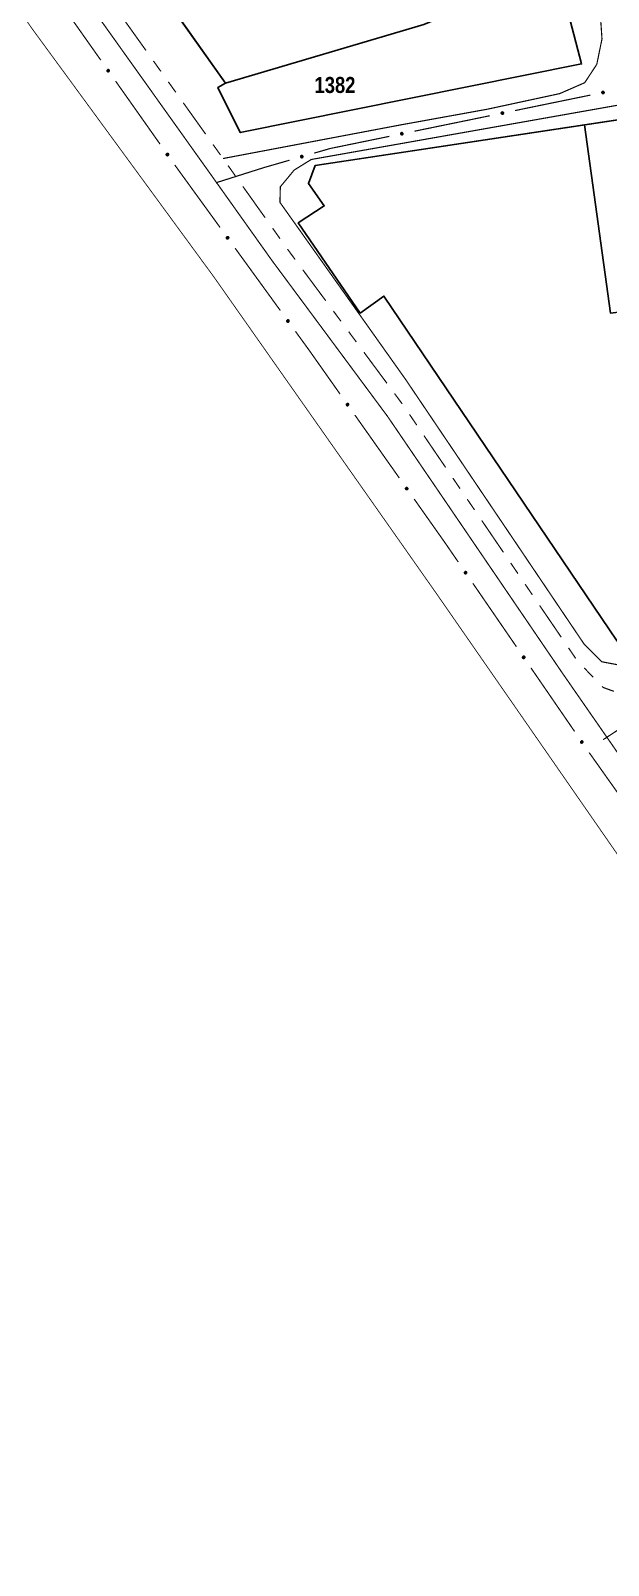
# Model space of a CAD drawing. Extents: x 203591 to 208218, y 4854879 to 4857795.
# Drawn here: x 204505.7 to 204595.7, y 4855176.9 to 4855415.9 of the extents above; entities that cross this region are included whole.
import ezdxf
from ezdxf.enums import TextEntityAlignment as Align

# ---------------------------------------------------------------- set-up
doc = ezdxf.new("R2010")
doc.units = 0
doc.header["$LTSCALE"] = 1.5
doc.header["$MEASUREMENT"] = 0
doc.linetypes.add('PHANTOMX2', pattern=[5, 2.5, -0.5, 0.5, -0.5, 0.5, -0.5])
doc.linetypes.add('TRACO_25', pattern=[8, 3, -1, 1, -1, 1, -1])
for name, color, linetype in [('CD-MALHA-LOTES', 40, 'CONTINUOUS'), ('LM-LIM-SETOR-FISCAL', 7, 'CONTINUOUS'), ('RU-QUADRAS', 210, 'CONTINUOUS'), ('SV-EIXO-ROD-ESTR', 7, 'CONTINUOUS'), ('SV-EIXO-RUA-N-PAV', 6, 'CONTINUOUS'), ('SV-EIXO-RUA-PAV', 20, 'CONTINUOUS'), ('SV-FX-DOM-FED', 20, 'CONTINUOUS'), ('SV-ROD-ESTADUAIS', 20, 'CONTINUOUS'), ('SV-RUA-NAO-PAV-S-GUIA-C-GUIA', 7, 'PHANTOMX2'), ('Th_NmrPorta', 7, 'CONTINUOUS')]:
    doc.layers.add(name, color=color, linetype=linetype)
doc.styles.get("Standard").update_dxf_attribs({"font": 'swisscbo.ttf'})
doc.linetypes.add('Limite', pattern='A,20,-3,[130,ltypeshp.shx,S=6.35,R=0,X=0,Y=0],-3,20', length=46)

msp = doc.modelspace()

# ---------------------------------------------------------------- linework, layer by layer
at = {"layer": 'CD-MALHA-LOTES', "linetype": 'Continuous', "flags": 128}
for points in [[(204536.04, 4855407.72), (204512.91, 4855440.24)], [(204536.04, 4855407.72), (204534.81, 4855407.02), (204538.32, 4855400), (204591.52, 4855410.71), (204587.66, 4855425.45)], [(204587.66, 4855425.45), (204566.94, 4855416.85), (204536.04, 4855407.72)], [(204608.46, 4855403.71), (204591.96, 4855401.22)], [(204591.96, 4855401.22), (204550, 4855394.9), (204548.94, 4855392.1), (204551.4, 4855388.58), (204547.36, 4855385.95), (204557.02, 4855371.9), (204560.71, 4855374.54), (204597.05, 4855320.81)], [(204591.96, 4855401.22), (204596, 4855371.9), (204612.36, 4855373.91)]]:
    msp.add_lwpolyline(points, dxfattribs=at)
at = {"layer": 'LM-LIM-SETOR-FISCAL', "linetype": 'Limite', "ltscale": 0.1, "const_width": 0.13, "flags": 128}
msp.add_lwpolyline([(205796.415, 4856248.315), (205682.51, 4856182.65), (205659.3, 4856170.51), (205621.44, 4856158.01), (205507.35, 4856123.37), (205407.36, 4856092.31), (205394.74, 4856089.5), (205362.25, 4856082.61), (205354.69, 4856080.34), (205337.55, 4856076.77), (205289.87, 4856073.56), (205229.36, 4856070.3), (205219.27, 4856069.56), (205147.92, 4856065.7), (205113.32, 4856064.4), (205090.92, 4856063.16), (205009.9, 4856058.92), (204851.88, 4856050.7), (204687.08, 4856042.13), (204637.14, 4856038.78), (204603.03, 4856036.66), (204553.89, 4856035.32), (204520.66, 4856035.13), (204502.57, 4856037.61), (204484.57, 4856041.23), (204412.67, 4856060.75), (204330.68, 4856083.79), (204299.16, 4856093.11), (204270.41, 4856101.78), (204253.26, 4856107.22), (204244.69, 4856110.17), (204218.41, 4856111.79), (204202.69, 4856112.17), (204189.55, 4856111.98), (204142.89, 4856109.12), (204035.38, 4856102.27), (203993.42, 4856098.93), (203985.94, 4856098.57), (203969, 4856097.51), (203907.01, 4856092.75), (203828.45, 4856087.6), (203806.83, 4856085.89), (203745.43, 4856081.58), (203724.99, 4856080.15), (203677.22, 4856076.56), (203633.71, 4856071.22), (203591.04, 4856063.51), (203660.37, 4856023.03), (203705.27, 4855996.41), (203743.77, 4855973.31), (203818.31, 4855928.72), (203887.09, 4855887.86), (203952.66, 4855848.85), (204025, 4855805.96), (204088.2, 4855766.95), (204107.49, 4855755.62), (204177.8, 4855715.26), (204283.05, 4855651.55), (204316.3, 4855629.3), (204344.05, 4855608.74), (204359.413431, 4855596.133587), (204366.73, 4855590.13), (204395.58, 4855561.78), (204414.87, 4855540.12), (204436.53, 4855514.57), (204458.95, 4855485.04), (204486.36, 4855444.86), (204505.82, 4855416.26), (204534.16, 4855377.59), (204568.85, 4855328.27), (204604.98, 4855276.24), (204637.1, 4855229.79), (204661.77, 4855193.9), (204679.77, 4855167.91), (204703.32, 4855133.45), (204736.81, 4855084.64), (204752.67, 4855062.31), (204783.23, 4855019.37), (204803.12, 4854991.18), (204834.249649, 4854948.199642), (204845.64, 4854959.83), (204876.75, 4854964.71), (204914.35, 4854970.84), (204996.87, 4854983.31), (205090.66, 4854997.71), (205105.98, 4854999.94), (205187.94, 4855012.05), (205245.94, 4855021.11), (205272.68, 4855025.85), (205289.82, 4855028.52), (205353.63, 4855038.1), (205379.87, 4855044.32), (205380.17, 4855053.59), (205399.55, 4855054.95), (205426.54, 4855056.03), (205437.99, 4855056.62), (205499.63, 4855060.67), (205539.31, 4855063.19), (205567.09, 4855064.98), (205582.41, 4855066.09), (205635.91, 4855070), (205692.95, 4855073.42), (205739.37, 4855076.32), (205755.85, 4855076.88), (205779.09, 4855078.91), (205796.39, 4855080.33), (205832.27, 4855082.2), (205855.36, 4855083.58), (205884.96, 4855084.97), (205904.85, 4855085.43), (205945.85, 4855088.06), (205975.45, 4855089.94), (205990.04, 4855090.61), (206010.45, 4855091.62), (206021.42, 4855091.93), (206022.38, 4855094.63), (206023.19, 4855099.07), (206023.73, 4855105.32), (206023.73, 4855114.57), (206023.61, 4855122.77), (206023.73, 4855128.91), (206023.31, 4855148.74), (206059.09, 4855155.08), (206090.43, 4855139.24), (206138.56, 4855111.07), (206178.75, 4855088.19), (206206.79, 4855072.52), (206222.46, 4855062.86), (206230.38, 4855057.64), (206237.19, 4855052.51), (206245.02, 4855046.96), (206277.61, 4855028.92), (206315.11, 4855009.06), (206322.43, 4855004.94), (206334.61, 4854998.15), (206344.05, 4854991.94), (206370.01, 4854978.16), (206377.13, 4854974.52), (206383.62, 4854970.88), (206391.86, 4854965.97), (206400.96, 4854960.99), (206409.67, 4854956.24), (206418.06, 4854951.81), (206428.03, 4854946.58), (206436.74, 4854941.99), (206446.39, 4854936.45), (206454.94, 4854931.86), (206463.33, 4854927.27), (206473.94, 4854921.41), (206483.44, 4854916.66), (206493.49, 4854911.28), (206502.2, 4854906.53), (206509.16, 4854902.73), (206517.55, 4854899.17), (206528.48, 4854896), (206549.69, 4854889.67), (206564.41, 4854883.97), (206567.2, 4854879.08), (206570.83, 4854883.26), (206576.05, 4854891.17), (206582.86, 4854902.57), (206588.24, 4854910.17), (206594.1, 4854919.67), (206601.38, 4854929.09), (206611.99, 4854937.95), (206625.76, 4854949.98), (206640.32, 4854965.18), (206646.34, 4854973.73), (206650.93, 4854980.7), (206656.31, 4854989.4), (206659.8, 4854993.84), (206666.37, 4855000.56), (206674.91, 4855008.32), (206682.51, 4855016.24), (206687.1, 4855021.3), (206689.8, 4855026.21), (206695.97, 4855035.87), (206702.46, 4855046.95), (206709.74, 4855060.01), (206715.44, 4855068.88), (206721.77, 4855075.21), (206727.79, 4855082.65), (206732.22, 4855088.66), (206736.5, 4855097.05), (206739.58, 4855106.79), (206740.85, 4855116.29), (206741.17, 4855125.63), (206741.64, 4855134.02), (206741.17, 4855142.09), (206742.12, 4855150.72), (206742.75, 4855160.06), (206742.43, 4855173.36), (206743.07, 4855183.81), (206745.76, 4855192.36), (206748.45, 4855197.74), (206758.11, 4855205.5), (206768.24, 4855208.82), (206775.2, 4855210.56), (206778.84, 4855212.3), (206783.44, 4855216.26), (206786.6, 4855221.64), (206789.29, 4855225.29), (206792.14, 4855229.4), (206795.63, 4855232.73), (206801.01, 4855234.47), (206808.45, 4855236.21), (206816.52, 4855237.63), (206822.22, 4855240.17), (206827.6, 4855242.54), (206831.4, 4855244.28), (206836.63, 4855244.44), (206839.95, 4855243.97), (206842.19, 4855243.65), (206845.62, 4855240.46), (206849.62, 4855235.99), (206854.58, 4855232.12), (206859.64, 4855229.78), (206864.76, 4855227.39), (206870.2, 4855225.04), (206874.73, 4855222.3), (206878.92, 4855219.29), (206882.98, 4855215.83), (206887.98, 4855212.7), (206893.95, 4855209.85), (206900.29, 4855207.85), (206907.15, 4855206.19), (206913.73, 4855205.04), (206920.81, 4855203.6), (206927.56, 4855201.94), (206933.6, 4855200.48), (206939.89, 4855199.17), (206945.67, 4855197.5), (206951.88, 4855196.77), (206955.646692, 4855197.169441), (206957.306662, 4855197.34315), (206961.862616, 4855199.664984), (206966.527907, 4855198.429918), (206972.051755, 4855197.762708), (206977.408644, 4855196.392723), (206983.226231, 4855195.866614), (206988.517313, 4855195.575902), (206994.381656, 4855194.986132), (206999.439545, 4855194.39722), (207005.614593, 4855193.621657), (207012.363297, 4855193.601324), (207017.572169, 4855195.36525), (207023.03395, 4855199.405412), (207027.732957, 4855202.047994), (207032.274552, 4855204.906141), (207036.833943, 4855207.976499), (207041.709791, 4855210.664404), (207047.645836, 4855212.460922), (207053.627362, 4855214.050921), (207060.025663, 4855216.416757), (207065.622577, 4855219.182648), (207071.297192, 4855222.28006), (207076.000549, 4855226.442043), (207079.81713, 4855231.025691), (207081.103271, 4855236.760794), (207082.59759, 4855241.307754), (207088.023389, 4855243.939561), (207090.578395, 4855249.590665), (207089.808985, 4855256.17649), (207088.296416, 4855261.394437), (207091.682817, 4855264.782116), (207096.437455, 4855266.14688), (207101.10609, 4855269.633922), (207105.023599, 4855274.180832), (207109.741577, 4855275.556417), (207115.560457, 4855275.105675), (207120.834136, 4855274.222138), (207125.843848, 4855273.366924), (207131.736831, 4855271.630579), (207137.125757, 4855270.101991), (207140.28442, 4855270.079902), (207149.515925, 4855272.920652), (207159.750695, 4855279.150512), (207168.205506, 4855287.160332), (207178.440276, 4855293.835183), (207190.455007, 4855299.175063), (207198.909818, 4855306.294903), (207210.479558, 4855312.524764), (207226.054209, 4855320.312089), (207238.95892, 4855331.88183), (207248.7487, 4855350.571411), (207250.973651, 4855379.940753), (207256.758521, 4855404.860194), (207263.433371, 4855423.994765), (207271.888182, 4855446.689256), (207282.567942, 4855472.943668), (207294.805168, 4855494.970674), (207326.84445, 4855524.340016), (207365.558582, 4855558.159258), (207387.072345, 4855586.866424), (207407.157013, 4855615.155159), (207422.962295, 4855638.924947), (207434.532036, 4855666.069339), (207438.091956, 4855689.65381), (207436.311996, 4855734.152813), (207437.646966, 4855776.64936), (207435.867006, 4855804.683732), (207437.201976, 4855838.502973), (207442.986846, 4855862.087445), (207450.106687, 4855888.786846), (207460.341457, 4855908.811397), (207484.893222, 4855935.842551), (207514.888754, 4855951.474025), (207555.868566, 4855955.698748), (207618.394465, 4855944.291996), (207657.684388, 4855935.842551), (207679.230475, 4855930.772883), (207701.081061, 4855927.500978), (207727.335472, 4855933.285849), (207757.594794, 4855943.075629), (207797.198906, 4855948.41551), (207840.362939, 4855943.520619), (207880.857031, 4855931.060899), (207908.46854, 4855922.081144), (207928.081857, 4855916.750273), (207978.978222, 4855907.32502), (207988.919986, 4855905.773418), (208022.363859, 4855902.136547), (208058.853041, 4855901.246567), (208090.002343, 4855903.026527), (208114.955167, 4855908.683361), (208130.682304, 4855913.813432), (208161.847626, 4855928.407512), (208188.891822, 4855948.61949), (208218.286591, 4855981.057933), (208187.445907, 4855991.449903), (208165.321069, 4856010.222493), (208159.224361, 4856022.94), (208156.58974, 4856039.12589), (208148.685879, 4856065.472094), (208141.72335, 4856085.385589), (208131.121743, 4856100.600365), (208114.978287, 4856123.563692), (208106.091421, 4856139.449948), (208093.205298, 4856162.116022), (208084.73682, 4856199.326829), (208076.797221, 4856229.27502), (208073.616124, 4856257.1496), (208067.838157, 4856284.431712), (208065.021572, 4856320.096316), (208063.518292, 4856367.226456), (208062.416051, 4856397.165935), (208051.054374, 4856419.94066), (208041.168955, 4856425.250761), (208034.147983, 4856457.455812), (208021.67975, 4856492.348298), (208031.159526, 4856541.689942), (208020.976111, 4856586.808408), (208019.467809, 4856600.268866), (208028.327718, 4856624.553543), (208027.926294, 4856671.90573), (208026.162133, 4856750.628679), (208030.440265, 4856795.701991), (208034.406877, 4856848.418794), (208036.125381, 4856871.257936), (208022.299519, 4856927.922659), (208010.560024, 4856953.886397), (208008.303255, 4856989.771934), (207999.795743, 4857038.357717), (207992.204293, 4857055.360826), (207973.187812, 4857100.767903), (207964.482023, 4857136.653753), (207955.32649, 4857174.790688), (207947.06, 4857205.66), (207936.24, 4857242.09), (207927.67, 4857273.58), (207918.98, 4857320.37), (207891.61, 4857379.79), (207864.78, 4857442.58), (207832.53, 4857508.13), (207814.62, 4857556.12), (207809.96, 4857575.68), (207785.03, 4857617.04), (207772.89, 4857638.07), (207748.63, 4857685.56), (207726.14, 4857726.05), (207670.54, 4857791.94), (207637.716929, 4857752.579866), (207327.499503, 4857249.046871), (207320.676618, 4857251.493261), (207314.080136, 4857253.877844), (207301.63279, 4857226.347664), (207278.712679, 4857178.433894), (207276.5774, 4857174.787641), (207262.892453, 4857152.57806), (207252.462304, 4857134.399802), (207240.885989, 4857115.917861), (207229.906692, 4857098.269253), (207214.91377, 4857077.033986), (207202.397592, 4857060.643753), (207187.795384, 4857042.763498), (207183.851205, 4857038.068132), (207172.84771, 4857025.964287), (207149.87276, 4857002.228535), (207122.979462, 4856978.24558), (207115.279823, 4856971.792429), (207096.554824, 4856956.721089), (207093.179038, 4856954.256239), (207063.969674, 4856931.265115), (207039.009706, 4856911.05036), (207002.55255, 4856880.952023), (206995.622513, 4856875.427191), (206955.697742, 4856843.197587), (206925.76, 4856819.17), (206889.95, 4856790.29), (206863.87, 4856769.12), (206847.05, 4856755.62), (206812.934473, 4856729.478313), (206791.2, 4856713), (206771.48, 4856697.98), (206751.62, 4856684.07), (206724.81, 4856665.42), (206695.34, 4856644.45), (206670.42, 4856628.03), (206663.08, 4856623.07), (206633.21, 4856602.21), (206600.85, 4856580.16), (206591.4, 4856573.83), (206573.31, 4856561.53), (206563.13, 4856555.38), (206553.22, 4856549.54), (206544.9, 4856545.03), (206536.19, 4856541.04), (206524.84, 4856536.19), (206513.22, 4856531.58), (206498.3, 4856526.31), (206481.81, 4856521.39), (206460.98, 4856515.61), (206436.55, 4856509.25), (206404.85, 4856501.32), (206376.503498, 4856494.172169), (206338.854515, 4856484.264542), (206332.61, 4856481.61), (206321.41, 4856478.45), (206309.98, 4856474.91), (206297.27, 4856470.73), (206283.09, 4856465.93), (206265.98, 4856460.4), (206237.37, 4856450.17), (206227.79, 4856446.64), (206207.64, 4856438.98), (206187.88, 4856431.02), (206170.1, 4856423.58), (206145.59, 4856412.49), (206123.09, 4856402.3), (206095.56, 4856389.84), (206084.72388, 4856385.188271), (206064.4, 4856375.95), (206043.92, 4856366.69), (206002.95, 4856348.23), (205973.98, 4856334.81), (205918.83, 4856309.59), (205889.94, 4856296.39), (205871.28, 4856287.81), (205863.09, 4856283.51), (205834.67, 4856269.04), (205796.415, 4856248.315)], dxfattribs=at)
at = {"layer": 'RU-QUADRAS', "color": 6, "linetype": 'Continuous'}
msp.add_lwpolyline([(204547.36, 4855385.95), (204551.4, 4855388.58), (204548.94, 4855392.1), (204550, 4855394.9), (204635.49, 4855407.78), (204656.53, 4855410.63), (204661.68, 4855380.31), (204664.85, 4855380.81), (204659.82, 4855411.13), (204753.86, 4855425.28), (204831.71, 4855435.78), (205243.14, 4855499.43), (205252.37, 4855496.45), (205347, 4855512.18), (205352.03, 4855428.25), (204822.09, 4855347.88), (204821.1, 4855353.14), (204655.72, 4855327.94), (204655.01, 4855331.08), (204597.05, 4855320.81), (204560.71, 4855374.54), (204557.02, 4855371.9)], close=True, dxfattribs=at)
msp.add_lwpolyline([(204587.66, 4855425.45), (204591.52, 4855410.71), (204538.32, 4855400), (204534.81, 4855407.02), (204536.04, 4855407.72), (204491.62, 4855470.4)], dxfattribs=at)
at = {"layer": 'SV-EIXO-ROD-ESTR', "const_width": 0.18, "flags": 128}
for points in [[(204516.580153, 4855411.289476), (204509.657538, 4855421.091384)], [(204525.810306, 4855398.220265), (204518.887691, 4855408.022173)], [(204528.24, 4855394.78), (204528.117845, 4855394.952963)], [(204528.703031, 4855394.142081), (204528.24, 4855394.78)], [(204535.164609, 4855385.239946), (204528.703031, 4855394.142081)], [(204544.563267, 4855372.291385), (204537.514273, 4855382.002806)], [(204549.05, 4855366.11), (204546.912932, 4855369.054245)], [(204549.258782, 4855365.814374), (204549.05, 4855366.11)], [(204553.873787, 4855359.279718), (204549.258782, 4855365.814374)], [(204563.103798, 4855346.210406), (204556.18129, 4855356.01239)], [(204570.23, 4855336.12), (204565.4113, 4855342.943078)], [(204570.596348, 4855335.58683), (204570.23, 4855336.12)], [(204572.295284, 4855333.114258), (204570.596348, 4855335.58683)], [(204581.356277, 4855319.927203), (204574.560532, 4855329.817494)], [(204590.417271, 4855306.740149), (204583.621526, 4855316.63044)], [(204599.631922, 4855293.660382), (204592.688443, 4855303.447522)]]:
    msp.add_lwpolyline(points, dxfattribs=at)
at = {"layer": 'SV-EIXO-ROD-ESTR', "flags": 128}
for points in [[(204517.726893, 4855409.474959), (204517.678581, 4855409.482573), (204517.638616, 4855409.498997), (204517.609226, 4855409.522288), (204517.588621, 4855409.549642), (204517.570694, 4855409.580001), (204517.559372, 4855409.614597), (204517.555312, 4855409.655778), (204517.56261, 4855409.704295), (204517.582125, 4855409.74413), (204517.603418, 4855409.774165), (204517.630704, 4855409.797293), (204517.660488, 4855409.814214), (204517.696813, 4855409.824786), (204517.738586, 4855409.828493), (204517.787195, 4855409.819974), (204517.826265, 4855409.803605), (204517.854101, 4855409.780329), (204517.877178, 4855409.75275), (204517.895109, 4855409.721537), (204517.906026, 4855409.687513), (204517.909683, 4855409.645447), (204517.900639, 4855409.597582), (204517.884757, 4855409.558428), (204517.861879, 4855409.530273), (204517.834216, 4855409.508164), (204517.803985, 4855409.489813), (204517.769682, 4855409.476985), (204517.726893, 4855409.474959)], [(204526.957046, 4855396.405748), (204526.908734, 4855396.413363), (204526.868769, 4855396.429786), (204526.839379, 4855396.453078), (204526.818775, 4855396.480432), (204526.800847, 4855396.510791), (204526.789526, 4855396.545386), (204526.785465, 4855396.586567), (204526.792763, 4855396.635085), (204526.812278, 4855396.674919), (204526.833571, 4855396.704954), (204526.860858, 4855396.728082), (204526.890642, 4855396.745003), (204526.926967, 4855396.755575), (204526.96874, 4855396.759283), (204527.017348, 4855396.750763), (204527.056418, 4855396.734394), (204527.084254, 4855396.711119), (204527.107331, 4855396.68354), (204527.125262, 4855396.652326), (204527.13618, 4855396.618302), (204527.139837, 4855396.576236), (204527.130793, 4855396.528371), (204527.114911, 4855396.489217), (204527.092033, 4855396.461062), (204527.064369, 4855396.438954), (204527.034138, 4855396.420603), (204526.999836, 4855396.407774), (204526.957046, 4855396.405748)], [(204536.334755, 4855383.440434), (204536.286348, 4855383.447422), (204536.246174, 4855383.463326), (204536.216485, 4855383.486235), (204536.195528, 4855383.51332), (204536.177208, 4855383.543444), (204536.16544, 4855383.577891), (204536.160846, 4855383.619015), (204536.167515, 4855383.667623), (204536.186512, 4855383.707707), (204536.207415, 4855383.738016), (204536.234399, 4855383.761495), (204536.263962, 4855383.7788), (204536.300147, 4855383.789842), (204536.341868, 4855383.79409), (204536.390583, 4855383.786201), (204536.429861, 4855383.770339), (204536.457997, 4855383.747426), (204536.481429, 4855383.720149), (204536.499763, 4855383.68917), (204536.51112, 4855383.65529), (204536.515322, 4855383.613275), (204536.506898, 4855383.565297), (204536.491525, 4855383.525941), (204536.469013, 4855383.497491), (204536.441639, 4855383.475027), (204536.411648, 4855383.456286), (204536.377514, 4855383.443014), (204536.334755, 4855383.440434)], [(204545.733413, 4855370.491874), (204545.685007, 4855370.498861), (204545.644833, 4855370.514766), (204545.615143, 4855370.537675), (204545.594186, 4855370.56476), (204545.575867, 4855370.594884), (204545.564098, 4855370.62933), (204545.559505, 4855370.670455), (204545.566174, 4855370.719063), (204545.585171, 4855370.759147), (204545.606073, 4855370.789455), (204545.633058, 4855370.812934), (204545.66262, 4855370.83024), (204545.698805, 4855370.841282), (204545.740527, 4855370.84553), (204545.789241, 4855370.837641), (204545.82852, 4855370.821779), (204545.856655, 4855370.798866), (204545.880087, 4855370.771588), (204545.898421, 4855370.74061), (204545.909779, 4855370.70673), (204545.91398, 4855370.664715), (204545.905557, 4855370.616737), (204545.890184, 4855370.577381), (204545.867672, 4855370.548931), (204545.840297, 4855370.526466), (204545.810307, 4855370.507725), (204545.776173, 4855370.494453), (204545.733413, 4855370.491874)], [(204555.020507, 4855357.465188), (204554.972195, 4855357.472803), (204554.93223, 4855357.489227), (204554.90284, 4855357.512519), (204554.882236, 4855357.539873), (204554.864309, 4855357.570232), (204554.852988, 4855357.604828), (204554.848928, 4855357.646009), (204554.856227, 4855357.694526), (204554.875742, 4855357.734361), (204554.897035, 4855357.764396), (204554.924322, 4855357.787523), (204554.954106, 4855357.804444), (204554.990431, 4855357.815016), (204555.032204, 4855357.818722), (204555.080813, 4855357.810203), (204555.119882, 4855357.793833), (204555.147718, 4855357.770557), (204555.170795, 4855357.742978), (204555.188726, 4855357.711764), (204555.199643, 4855357.67774), (204555.203299, 4855357.635674), (204555.194255, 4855357.58781), (204555.178373, 4855357.548656), (204555.155494, 4855357.520501), (204555.12783, 4855357.498393), (204555.097599, 4855357.480042), (204555.063296, 4855357.467213), (204555.020507, 4855357.465188)], [(204564.250518, 4855344.395877), (204564.202206, 4855344.403492), (204564.162241, 4855344.419915), (204564.132851, 4855344.443207), (204564.112247, 4855344.470562), (204564.09432, 4855344.500921), (204564.082999, 4855344.535517), (204564.078939, 4855344.576698), (204564.086237, 4855344.625215), (204564.105752, 4855344.665049), (204564.127046, 4855344.695084), (204564.154333, 4855344.718211), (204564.184117, 4855344.735133), (204564.220442, 4855344.745704), (204564.262215, 4855344.749411), (204564.310823, 4855344.740891), (204564.349893, 4855344.724521), (204564.377729, 4855344.701246), (204564.400805, 4855344.673666), (204564.418736, 4855344.642453), (204564.429654, 4855344.608429), (204564.43331, 4855344.566363), (204564.424265, 4855344.518498), (204564.408383, 4855344.479344), (204564.385505, 4855344.451189), (204564.357841, 4855344.429081), (204564.32761, 4855344.41073), (204564.293307, 4855344.397902), (204564.250518, 4855344.395877)], [(204573.418549, 4855331.285116), (204573.370339, 4855331.293352), (204573.330589, 4855331.310289), (204573.301501, 4855331.333957), (204573.281251, 4855331.361575), (204573.263716, 4855331.392162), (204573.252841, 4855331.426901), (204573.249312, 4855331.46813), (204573.257234, 4855331.51655), (204573.277261, 4855331.556129), (204573.298939, 4855331.585888), (204573.326522, 4855331.608662), (204573.356521, 4855331.625198), (204573.392979, 4855331.635301), (204573.434797, 4855331.63847), (204573.483291, 4855331.629325), (204573.522147, 4855331.612454), (204573.549681, 4855331.588822), (204573.5724, 4855331.560947), (204573.589928, 4855331.529506), (204573.600406, 4855331.495344), (204573.603521, 4855331.453234), (204573.593861, 4855331.40549), (204573.577476, 4855331.366544), (204573.554237, 4855331.338686), (204573.526291, 4855331.316936), (204573.495826, 4855331.298975), (204573.461361, 4855331.28659), (204573.418549, 4855331.285116)], [(204582.479542, 4855318.098061), (204582.431332, 4855318.106298), (204582.391582, 4855318.123234), (204582.362495, 4855318.146903), (204582.342244, 4855318.17452), (204582.32471, 4855318.205108), (204582.313835, 4855318.239846), (204582.310305, 4855318.281076), (204582.318228, 4855318.329495), (204582.338254, 4855318.369075), (204582.359933, 4855318.398834), (204582.387515, 4855318.421608), (204582.417514, 4855318.438144), (204582.453973, 4855318.448247), (204582.49579, 4855318.451416), (204582.544284, 4855318.442271), (204582.58314, 4855318.425399), (204582.610674, 4855318.401767), (204582.633394, 4855318.373893), (204582.650921, 4855318.342451), (204582.6614, 4855318.30829), (204582.664514, 4855318.26618), (204582.654854, 4855318.218436), (204582.638469, 4855318.17949), (204582.61523, 4855318.151631), (204582.587284, 4855318.129881), (204582.556819, 4855318.111921), (204582.522354, 4855318.099535), (204582.479542, 4855318.098061)], [(204591.540535, 4855304.911007), (204591.492325, 4855304.919243), (204591.452576, 4855304.93618), (204591.423488, 4855304.959848), (204591.403238, 4855304.987466), (204591.385703, 4855305.018053), (204591.374828, 4855305.052792), (204591.371299, 4855305.094022), (204591.379221, 4855305.142441), (204591.399247, 4855305.182021), (204591.420926, 4855305.211779), (204591.448508, 4855305.234553), (204591.478508, 4855305.25109), (204591.514966, 4855305.261193), (204591.556783, 4855305.264361), (204591.605278, 4855305.255217), (204591.644134, 4855305.238345), (204591.671667, 4855305.214713), (204591.694387, 4855305.186839), (204591.711914, 4855305.155397), (204591.722393, 4855305.121235), (204591.725508, 4855305.079126), (204591.715847, 4855305.031381), (204591.699462, 4855304.992435), (204591.676223, 4855304.964577), (204591.648277, 4855304.942827), (204591.617813, 4855304.924867), (204591.583347, 4855304.912481), (204591.540535, 4855304.911007)]]:
    msp.add_lwpolyline(points, close=True, dxfattribs=at)
for points in [[(204517.726893, 4855409.474959), (204517.555312, 4855409.655778)], [(204517.678581, 4855409.482573), (204517.559372, 4855409.614597)], [(204517.700745, 4855409.480176), (204517.561952, 4855409.62939)], [(204517.749271, 4855409.477696), (204517.562531, 4855409.678243)], [(204517.769682, 4855409.476985), (204517.56261, 4855409.704295)], [(204517.638616, 4855409.498997), (204517.570694, 4855409.580001)], [(204517.655758, 4855409.491837), (204517.570946, 4855409.590637)], [(204517.78422, 4855409.487344), (204517.574652, 4855409.720214)], [(204517.803985, 4855409.489813), (204517.582125, 4855409.74413)], [(204517.816021, 4855409.501451), (204517.594184, 4855409.754055)], [(204517.834216, 4855409.508164), (204517.603418, 4855409.774165)], [(204517.846901, 4855409.52159), (204517.62021, 4855409.7858)], [(204517.861879, 4855409.530273), (204517.630704, 4855409.797293)], [(204517.871944, 4855409.547629), (204517.647747, 4855409.803578)], [(204517.884757, 4855409.558428), (204517.660488, 4855409.814214)], [(204517.892265, 4855409.580356), (204517.682236, 4855409.816242)], [(204517.900639, 4855409.597582), (204517.696813, 4855409.824786)], [(204517.901697, 4855409.623769), (204517.719874, 4855409.824448)], [(204517.909683, 4855409.645447), (204517.738586, 4855409.828493)], [(204517.902735, 4855409.669606), (204517.767745, 4855409.818165)], [(204517.906026, 4855409.687513), (204517.787195, 4855409.819974)], [(204517.897545, 4855409.707703), (204517.81083, 4855409.806831)], [(204517.895109, 4855409.721537), (204517.826265, 4855409.803605)], [(204526.957046, 4855396.405748), (204526.785465, 4855396.586567)], [(204526.908734, 4855396.413363), (204526.789526, 4855396.545386)], [(204526.930899, 4855396.410965), (204526.792106, 4855396.560179)], [(204526.979425, 4855396.408485), (204526.792684, 4855396.609032)], [(204526.999836, 4855396.407774), (204526.792763, 4855396.635085)], [(204526.868769, 4855396.429786), (204526.800847, 4855396.510791)], [(204526.885912, 4855396.422626), (204526.801099, 4855396.521427)], [(204527.014374, 4855396.418133), (204526.804805, 4855396.651003)], [(204527.034138, 4855396.420603), (204526.812278, 4855396.674919)], [(204527.046174, 4855396.43224), (204526.824338, 4855396.684845)], [(204527.064369, 4855396.438954), (204526.833571, 4855396.704954)], [(204527.077055, 4855396.452379), (204526.850363, 4855396.716589)], [(204527.092033, 4855396.461062), (204526.860858, 4855396.728082)], [(204527.102098, 4855396.478418), (204526.8779, 4855396.734367)], [(204527.114911, 4855396.489217), (204526.890642, 4855396.745003)], [(204527.122418, 4855396.511145), (204526.912389, 4855396.747031)], [(204527.130793, 4855396.528371), (204526.926967, 4855396.755575)], [(204527.13185, 4855396.554558), (204526.950027, 4855396.755237)], [(204527.139837, 4855396.576236), (204526.96874, 4855396.759283)], [(204527.132888, 4855396.600395), (204526.997898, 4855396.748954)], [(204527.13618, 4855396.618302), (204527.017348, 4855396.750763)], [(204527.127698, 4855396.638493), (204527.040984, 4855396.73762)], [(204527.125262, 4855396.652326), (204527.056418, 4855396.734394)], [(204536.334755, 4855383.440434), (204536.160846, 4855383.619015)], [(204536.286348, 4855383.447422), (204536.16544, 4855383.577891)], [(204536.377514, 4855383.443014), (204536.167515, 4855383.667623)], [(204536.357096, 4855383.443461), (204536.167773, 4855383.641572)], [(204536.308542, 4855383.445312), (204536.167828, 4855383.592715)], [(204536.246174, 4855383.463326), (204536.177208, 4855383.543444)], [(204536.263408, 4855383.456389), (204536.177322, 4855383.554083)], [(204536.391917, 4855383.453561), (204536.17935, 4855383.683697)], [(204536.411648, 4855383.456286), (204536.186512, 4855383.707707)], [(204536.423532, 4855383.468078), (204536.198443, 4855383.717788)], [(204536.441639, 4855383.475027), (204536.207415, 4855383.738016)], [(204536.454149, 4855383.488615), (204536.224055, 4855383.749867)], [(204536.469013, 4855383.497491), (204536.234399, 4855383.761495)], [(204536.478853, 4855383.514977), (204536.251359, 4855383.768)], [(204536.491525, 4855383.525941), (204536.263962, 4855383.7788)], [(204536.498748, 4855383.547964), (204536.285681, 4855383.78111)], [(204536.506898, 4855383.565297), (204536.300147, 4855383.789842)], [(204536.507617, 4855383.591495), (204536.32321, 4855383.789803)], [(204536.515322, 4855383.613275), (204536.341868, 4855383.79409)], [(204536.508061, 4855383.637342), (204536.371158, 4855383.78414)], [(204536.51112, 4855383.65529), (204536.390583, 4855383.786201)], [(204536.502378, 4855383.675369), (204536.414387, 4855383.773365)], [(204536.499763, 4855383.68917), (204536.429861, 4855383.770339)], [(204545.852808, 4855370.540055), (204545.622713, 4855370.801307)], [(204545.867672, 4855370.548931), (204545.633058, 4855370.812934)], [(204545.877512, 4855370.566416), (204545.650018, 4855370.819439)], [(204545.890184, 4855370.577381), (204545.66262, 4855370.83024)], [(204545.897406, 4855370.599403), (204545.68434, 4855370.83255)], [(204545.905557, 4855370.616737), (204545.698805, 4855370.841282)], [(204545.906275, 4855370.642935), (204545.721868, 4855370.841242)], [(204545.91398, 4855370.664715), (204545.740527, 4855370.84553)], [(204545.906719, 4855370.688781), (204545.769817, 4855370.83558)], [(204545.909779, 4855370.70673), (204545.789241, 4855370.837641)], [(204545.901036, 4855370.726809), (204545.813045, 4855370.824805)], [(204545.898421, 4855370.74061), (204545.82852, 4855370.821779)], [(204545.733413, 4855370.491874), (204545.559505, 4855370.670455)], [(204545.685007, 4855370.498861), (204545.564098, 4855370.62933)], [(204545.776173, 4855370.494453), (204545.566174, 4855370.719063)], [(204545.755755, 4855370.4949), (204545.566432, 4855370.693012)], [(204545.707201, 4855370.496751), (204545.566487, 4855370.644155)], [(204545.644833, 4855370.514766), (204545.575867, 4855370.594884)], [(204545.662066, 4855370.507829), (204545.575981, 4855370.605522)], [(204545.790576, 4855370.505), (204545.578008, 4855370.735136)], [(204545.810307, 4855370.507725), (204545.585171, 4855370.759147)], [(204545.822191, 4855370.519517), (204545.597101, 4855370.769228)], [(204545.840297, 4855370.526466), (204545.606073, 4855370.789455)], [(204555.020507, 4855357.465188), (204554.848928, 4855357.646009)], [(204554.972195, 4855357.472803), (204554.852988, 4855357.604828)], [(204554.99436, 4855357.470405), (204554.855568, 4855357.619621)], [(204555.042886, 4855357.467925), (204554.856147, 4855357.668474)], [(204555.063296, 4855357.467213), (204554.856227, 4855357.694526)], [(204554.93223, 4855357.489227), (204554.864309, 4855357.570232)], [(204554.949373, 4855357.482067), (204554.864561, 4855357.580868)], [(204555.077835, 4855357.477573), (204554.868268, 4855357.710445)], [(204555.097599, 4855357.480042), (204554.875742, 4855357.734361)], [(204555.109635, 4855357.491679), (204554.887802, 4855357.744286)], [(204555.12783, 4855357.498393), (204554.897035, 4855357.764396)], [(204555.140516, 4855357.511818), (204554.913827, 4855357.77603)], [(204555.155494, 4855357.520501), (204554.924322, 4855357.787523)], [(204555.165559, 4855357.537857), (204554.941365, 4855357.793808)], [(204555.178373, 4855357.548656), (204554.954106, 4855357.804444)], [(204555.18588, 4855357.570583), (204554.975854, 4855357.806472)], [(204555.194255, 4855357.58781), (204554.990431, 4855357.815016)], [(204555.195312, 4855357.613996), (204555.013492, 4855357.814678)], [(204555.203299, 4855357.635674), (204555.032204, 4855357.818722)], [(204555.196351, 4855357.659833), (204555.061363, 4855357.808394)], [(204555.199643, 4855357.67774), (204555.080813, 4855357.810203)], [(204555.191162, 4855357.697931), (204555.104448, 4855357.797059)], [(204555.188726, 4855357.711764), (204555.119882, 4855357.793833)], [(204564.250518, 4855344.395877), (204564.078939, 4855344.576698)], [(204564.202206, 4855344.403492), (204564.082999, 4855344.535517)], [(204564.22437, 4855344.401094), (204564.085579, 4855344.550309)], [(204564.272896, 4855344.398614), (204564.086158, 4855344.599163)], [(204564.293307, 4855344.397902), (204564.086237, 4855344.625215)], [(204564.162241, 4855344.419915), (204564.09432, 4855344.500921)], [(204564.179383, 4855344.412756), (204564.094572, 4855344.511557)], [(204564.307845, 4855344.408261), (204564.098279, 4855344.641133)], [(204564.32761, 4855344.41073), (204564.105752, 4855344.665049)], [(204564.339646, 4855344.422367), (204564.117812, 4855344.674975)], [(204564.357841, 4855344.429081), (204564.127046, 4855344.695084)], [(204564.370527, 4855344.442506), (204564.143838, 4855344.706719)], [(204564.385505, 4855344.451189), (204564.154333, 4855344.718211)], [(204564.39557, 4855344.468545), (204564.171375, 4855344.724496)], [(204564.408383, 4855344.479344), (204564.184117, 4855344.735133)], [(204564.415891, 4855344.501272), (204564.205865, 4855344.73716)], [(204564.424265, 4855344.518498), (204564.220442, 4855344.745704)], [(204564.425323, 4855344.544684), (204564.243503, 4855344.745366)], [(204564.43331, 4855344.566363), (204564.262215, 4855344.749411)], [(204564.426361, 4855344.590521), (204564.291374, 4855344.739082)], [(204564.429654, 4855344.608429), (204564.310823, 4855344.740891)], [(204564.421172, 4855344.628619), (204564.334459, 4855344.727748)], [(204564.418736, 4855344.642453), (204564.349893, 4855344.724521)], [(204573.418549, 4855331.285116), (204573.249312, 4855331.46813)], [(204573.370339, 4855331.293352), (204573.252841, 4855331.426901)], [(204573.392471, 4855331.290669), (204573.255612, 4855331.441659)], [(204573.440961, 4855331.287564), (204573.25682, 4855331.490501)], [(204573.461361, 4855331.28659), (204573.257234, 4855331.51655)], [(204573.330589, 4855331.310289), (204573.263716, 4855331.392162)], [(204573.347638, 4855331.302909), (204573.264105, 4855331.402794)], [(204573.476031, 4855331.296761), (204573.26948, 4855331.532312)], [(204573.495826, 4855331.298975), (204573.277261, 4855331.556129)], [(204573.508011, 4855331.310457), (204573.289448, 4855331.565899)], [(204573.526291, 4855331.316936), (204573.298939, 4855331.585888)], [(204573.539148, 4855331.330196), (204573.31588, 4855331.597305)], [(204573.554237, 4855331.338686), (204573.326522, 4855331.608662)], [(204573.564525, 4855331.355911), (204573.343644, 4855331.614727)], [(204573.577476, 4855331.366544), (204573.356521, 4855331.625198)], [(204573.585265, 4855331.388373), (204573.378293, 4855331.626946)], [(204573.593861, 4855331.40549), (204573.392979, 4855331.635301)], [(204573.595256, 4855331.431661), (204573.416034, 4855331.634666)], [(204573.603521, 4855331.453234), (204573.434797, 4855331.63847)], [(204573.596884, 4855331.47748), (204573.46382, 4855331.627767)], [(204573.600406, 4855331.495344), (204573.483291, 4855331.629325)], [(204573.592186, 4855331.515642), (204573.506756, 4855331.615879)], [(204573.589928, 4855331.529506), (204573.522147, 4855331.612454)], [(204582.479542, 4855318.098061), (204582.310305, 4855318.281076)], [(204582.431332, 4855318.106298), (204582.313835, 4855318.239846)], [(204582.453464, 4855318.103615), (204582.316605, 4855318.254605)], [(204582.501954, 4855318.10051), (204582.317813, 4855318.303446)], [(204582.522354, 4855318.099535), (204582.318228, 4855318.329495)], [(204582.391582, 4855318.123234), (204582.32471, 4855318.205108)], [(204582.408631, 4855318.115855), (204582.325099, 4855318.215739)], [(204582.537025, 4855318.109707), (204582.330474, 4855318.345258)], [(204582.556819, 4855318.111921), (204582.338254, 4855318.369075)], [(204582.569004, 4855318.123402), (204582.350441, 4855318.378845)], [(204582.587284, 4855318.129881), (204582.359933, 4855318.398834)], [(204582.600142, 4855318.143142), (204582.376873, 4855318.410251)], [(204582.61523, 4855318.151631), (204582.387515, 4855318.421608)], [(204582.625518, 4855318.168856), (204582.404637, 4855318.427672)], [(204582.638469, 4855318.17949), (204582.417514, 4855318.438144)], [(204582.646258, 4855318.201319), (204582.439286, 4855318.439891)], [(204582.654854, 4855318.218436), (204582.453973, 4855318.448247)], [(204582.656249, 4855318.244606), (204582.477027, 4855318.447612)], [(204582.664514, 4855318.26618), (204582.49579, 4855318.451416)], [(204582.657877, 4855318.290426), (204582.524813, 4855318.440712)], [(204582.6614, 4855318.30829), (204582.544284, 4855318.442271)], [(204582.653179, 4855318.328587), (204582.567749, 4855318.428824)], [(204582.650921, 4855318.342451), (204582.58314, 4855318.425399)], [(204591.540535, 4855304.911007), (204591.371299, 4855305.094022)], [(204591.492325, 4855304.919243), (204591.374828, 4855305.052792)], [(204591.514457, 4855304.91656), (204591.377599, 4855305.06755)], [(204591.562947, 4855304.913456), (204591.378806, 4855305.116392)], [(204591.583347, 4855304.912481), (204591.379221, 4855305.142441)], [(204591.452576, 4855304.93618), (204591.385703, 4855305.018053)], [(204591.469624, 4855304.9288), (204591.386092, 4855305.028685)], [(204591.598018, 4855304.922653), (204591.391467, 4855305.158203)], [(204591.617813, 4855304.924867), (204591.399247, 4855305.182021)], [(204591.629997, 4855304.936348), (204591.411434, 4855305.19179)], [(204591.648277, 4855304.942827), (204591.420926, 4855305.211779)], [(204591.661135, 4855304.956088), (204591.437866, 4855305.223197)], [(204591.676223, 4855304.964577), (204591.448508, 4855305.234553)], [(204591.686511, 4855304.981802), (204591.46563, 4855305.240618)], [(204591.699462, 4855304.992435), (204591.478508, 4855305.25109)], [(204591.707252, 4855305.014264), (204591.50028, 4855305.252837)], [(204591.715847, 4855305.031381), (204591.514966, 4855305.261193)], [(204591.717242, 4855305.057552), (204591.53802, 4855305.260558)], [(204591.725508, 4855305.079126), (204591.556783, 4855305.264361)], [(204591.718871, 4855305.103372), (204591.585806, 4855305.253658)], [(204591.722393, 4855305.121235), (204591.605278, 4855305.255217)], [(204591.714172, 4855305.141533), (204591.628742, 4855305.24177)], [(204591.711914, 4855305.155397), (204591.644134, 4855305.238345)]]:
    msp.add_lwpolyline(points, dxfattribs=at)
at = {"layer": 'SV-EIXO-RUA-N-PAV', "const_width": 0.18, "flags": 128}
for points in [[(204581.135244, 4855403.439087), (204592.89045, 4855405.850542)], [(204565.461635, 4855400.223814), (204577.216841, 4855402.635269)], [(204552.33, 4855397.53), (204561.543232, 4855399.419996)], [(204549.836217, 4855396.812644), (204551.758275, 4855397.365539)], [(204551.758275, 4855397.365539), (204552.33, 4855397.53)], [(204542.04, 4855394.57), (204545.992101, 4855395.706853)], [(204534.52, 4855392.19), (204541.193736, 4855394.302167)], [(204541.193736, 4855394.302167), (204542.04, 4855394.57)]]:
    msp.add_lwpolyline(points, dxfattribs=at)
at = {"layer": 'SV-EIXO-RUA-N-PAV', "flags": 128}
for points in [[(204594.686781, 4855406.331413), (204594.713128, 4855406.372618), (204594.744198, 4855406.402644), (204594.77732, 4855406.420229), (204594.81064, 4855406.428136), (204594.84564, 4855406.432386), (204594.881873, 4855406.428886), (204594.921226, 4855406.416093), (204594.962746, 4855406.389954), (204594.991413, 4855406.356104), (204595.010391, 4855406.324554), (204595.020636, 4855406.290284), (204595.024195, 4855406.256214), (204595.019315, 4855406.218698), (204595.005961, 4855406.178943), (204594.978666, 4855406.13783), (204594.948004, 4855406.108602), (204594.915521, 4855406.092434), (204594.881003, 4855406.082352), (204594.845219, 4855406.078441), (204594.809672, 4855406.082082), (204594.769669, 4855406.095599), (204594.729447, 4855406.123077), (204594.699947, 4855406.153326), (204594.683327, 4855406.185574), (204594.674166, 4855406.219781), (204594.669477, 4855406.254833), (204594.671479, 4855406.291402), (204594.686781, 4855406.331413)], [(204579.013172, 4855403.11614), (204579.039519, 4855403.157345), (204579.070589, 4855403.187371), (204579.103711, 4855403.204956), (204579.137031, 4855403.212863), (204579.172031, 4855403.217113), (204579.208264, 4855403.213613), (204579.247617, 4855403.20082), (204579.289137, 4855403.17468), (204579.317804, 4855403.140831), (204579.336782, 4855403.109281), (204579.347027, 4855403.075011), (204579.350586, 4855403.040941), (204579.345706, 4855403.003425), (204579.332352, 4855402.96367), (204579.305057, 4855402.922557), (204579.274395, 4855402.893329), (204579.241912, 4855402.877161), (204579.207394, 4855402.867079), (204579.17161, 4855402.863168), (204579.136063, 4855402.866809), (204579.09606, 4855402.880326), (204579.055838, 4855402.907804), (204579.026338, 4855402.938053), (204579.009718, 4855402.970301), (204579.000557, 4855403.004508), (204578.995868, 4855403.03956), (204578.99787, 4855403.076129), (204579.013172, 4855403.11614)], [(204563.339563, 4855399.900867), (204563.36591, 4855399.942072), (204563.39698, 4855399.972098), (204563.430102, 4855399.989683), (204563.463422, 4855399.99759), (204563.498422, 4855400.00184), (204563.534655, 4855399.99834), (204563.574008, 4855399.985547), (204563.615528, 4855399.959407), (204563.644195, 4855399.925558), (204563.663173, 4855399.894008), (204563.673418, 4855399.859738), (204563.676977, 4855399.825668), (204563.672097, 4855399.788152), (204563.658743, 4855399.748397), (204563.631448, 4855399.707284), (204563.600786, 4855399.678056), (204563.568303, 4855399.661888), (204563.533785, 4855399.651806), (204563.498001, 4855399.647895), (204563.462454, 4855399.651536), (204563.422451, 4855399.665053), (204563.382229, 4855399.692531), (204563.352729, 4855399.72278), (204563.336109, 4855399.755028), (204563.326948, 4855399.789235), (204563.322259, 4855399.824287), (204563.324261, 4855399.860856), (204563.339563, 4855399.900867)], [(204547.745646, 4855396.325819), (204547.768713, 4855396.368946), (204547.797356, 4855396.401295), (204547.829012, 4855396.4214), (204547.861618, 4855396.431872), (204547.896182, 4855396.438828), (204547.932577, 4855396.438153), (204547.972805, 4855396.428456), (204548.01623, 4855396.405621), (204548.04744, 4855396.374101), (204548.068811, 4855396.34412), (204548.081688, 4855396.31075), (204548.087883, 4855396.277059), (204548.085932, 4855396.239278), (204548.075707, 4855396.198606), (204548.051689, 4855396.155496), (204548.02339, 4855396.123974), (204547.99226, 4855396.105332), (204547.95863, 4855396.092599), (204547.923258, 4855396.08592), (204547.887535, 4855396.086789), (204547.846604, 4855396.097157), (204547.804368, 4855396.121427), (204547.772607, 4855396.149293), (204547.753533, 4855396.180152), (204547.741742, 4855396.213544), (204547.734344, 4855396.248127), (204547.733499, 4855396.28474), (204547.745646, 4855396.325819)]]:
    msp.add_lwpolyline(points, close=True, dxfattribs=at)
for points in [[(204594.669477, 4855406.254833), (204594.991413, 4855406.356104)], [(204594.671479, 4855406.291402), (204594.962746, 4855406.389954)], [(204594.674166, 4855406.219781), (204595.010391, 4855406.324554)], [(204594.67514, 4855406.27393), (204594.972501, 4855406.372539)], [(204594.675312, 4855406.239141), (204594.995671, 4855406.341076)], [(204594.680315, 4855406.309815), (204594.938912, 4855406.400472)], [(204594.681379, 4855406.202777), (204595.014316, 4855406.304506)], [(204594.683327, 4855406.185574), (204595.020636, 4855406.290284)], [(204594.686781, 4855406.331413), (204594.921226, 4855406.416093)], [(204594.695191, 4855406.169394), (204595.01956, 4855406.272151)], [(204594.699947, 4855406.153326), (204595.024195, 4855406.256214)], [(204594.702044, 4855406.353274), (204594.89439, 4855406.420591)], [(204594.713128, 4855406.372618), (204594.881873, 4855406.428886)], [(204594.717024, 4855406.137656), (204595.017333, 4855406.235478)], [(204594.729447, 4855406.123077), (204595.019315, 4855406.218698)], [(204594.730765, 4855406.389811), (204594.855283, 4855406.427891)], [(204594.744198, 4855406.402644), (204594.84564, 4855406.432386)], [(204594.753012, 4855406.111608), (204595.009759, 4855406.197707)], [(204594.769669, 4855406.095599), (204595.005961, 4855406.178943)], [(204594.794587, 4855406.092278), (204594.984808, 4855406.156373)], [(204594.809672, 4855406.082082), (204594.978666, 4855406.13783)], [(204594.831569, 4855406.081756), (204594.957149, 4855406.121447)], [(204594.845219, 4855406.078441), (204594.948004, 4855406.108602)], [(204578.995868, 4855403.03956), (204579.317804, 4855403.140831)], [(204578.99787, 4855403.076129), (204579.289137, 4855403.17468)], [(204579.000557, 4855403.004508), (204579.336782, 4855403.109281)], [(204579.001531, 4855403.058656), (204579.298892, 4855403.157266)], [(204579.001703, 4855403.023868), (204579.322062, 4855403.125803)], [(204579.006706, 4855403.094542), (204579.265303, 4855403.185199)], [(204579.00777, 4855402.987504), (204579.340707, 4855403.089233)], [(204579.009718, 4855402.970301), (204579.347027, 4855403.075011)], [(204579.013172, 4855403.11614), (204579.247617, 4855403.20082)], [(204579.021582, 4855402.954121), (204579.345951, 4855403.056878)], [(204579.026338, 4855402.938053), (204579.350586, 4855403.040941)], [(204579.028435, 4855403.138001), (204579.220781, 4855403.205318)], [(204579.039519, 4855403.157345), (204579.208264, 4855403.213613)], [(204579.043415, 4855402.922383), (204579.343724, 4855403.020205)], [(204579.055838, 4855402.907804), (204579.345706, 4855403.003425)], [(204579.057156, 4855403.174538), (204579.181674, 4855403.212618)], [(204579.070589, 4855403.187371), (204579.172031, 4855403.217113)], [(204579.079403, 4855402.896335), (204579.33615, 4855402.982434)], [(204579.09606, 4855402.880326), (204579.332352, 4855402.96367)], [(204579.120978, 4855402.877005), (204579.311199, 4855402.9411)], [(204579.136063, 4855402.866809), (204579.305057, 4855402.922557)], [(204579.15796, 4855402.866483), (204579.28354, 4855402.906174)], [(204579.17161, 4855402.863168), (204579.274395, 4855402.893329)], [(204563.322259, 4855399.824287), (204563.644195, 4855399.925558)], [(204563.324261, 4855399.860856), (204563.615528, 4855399.959407)], [(204563.326948, 4855399.789235), (204563.663173, 4855399.894008)], [(204563.327922, 4855399.843383), (204563.625283, 4855399.941993)], [(204563.328094, 4855399.808595), (204563.648452, 4855399.91053)], [(204563.333097, 4855399.879269), (204563.591694, 4855399.969926)], [(204563.33416, 4855399.772231), (204563.667098, 4855399.87396)], [(204563.336109, 4855399.755028), (204563.673418, 4855399.859738)], [(204563.339563, 4855399.900867), (204563.574008, 4855399.985547)], [(204563.347973, 4855399.738848), (204563.672342, 4855399.841605)], [(204563.352729, 4855399.72278), (204563.676977, 4855399.825668)], [(204563.354826, 4855399.922728), (204563.547172, 4855399.990045)], [(204563.36591, 4855399.942072), (204563.534655, 4855399.99834)], [(204563.369806, 4855399.70711), (204563.670115, 4855399.804932)], [(204563.382229, 4855399.692531), (204563.672097, 4855399.788152)], [(204563.383547, 4855399.959265), (204563.508065, 4855399.997345)], [(204563.39698, 4855399.972098), (204563.498422, 4855400.00184)], [(204563.405794, 4855399.681062), (204563.662541, 4855399.767161)], [(204563.422451, 4855399.665053), (204563.658743, 4855399.748397)], [(204563.447369, 4855399.661732), (204563.63759, 4855399.725827)], [(204563.462454, 4855399.651536), (204563.631448, 4855399.707284)], [(204563.484351, 4855399.65121), (204563.609931, 4855399.690901)], [(204563.498001, 4855399.647895), (204563.600786, 4855399.678056)], [(204547.733499, 4855396.28474), (204548.01623, 4855396.405621)], [(204547.734344, 4855396.248127), (204548.04744, 4855396.374101)], [(204547.738506, 4855396.267605), (204548.027308, 4855396.389017)], [(204547.740878, 4855396.303784), (204547.991651, 4855396.414257)], [(204547.74138, 4855396.232935), (204548.052852, 4855396.359449)], [(204547.741742, 4855396.213544), (204548.068811, 4855396.34412)], [(204547.745646, 4855396.325819), (204547.972805, 4855396.428456)], [(204547.750254, 4855396.197152), (204548.074282, 4855396.324438)], [(204547.753533, 4855396.180152), (204548.081688, 4855396.31075)], [(204547.759165, 4855396.3488), (204547.9457, 4855396.430856)], [(204547.766618, 4855396.164943), (204548.082024, 4855396.292588)], [(204547.768713, 4855396.368946), (204547.932577, 4855396.438153)], [(204547.772607, 4855396.149293), (204548.087883, 4855396.277059)], [(204547.784962, 4855396.387458), (204547.906144, 4855396.435095)], [(204547.790851, 4855396.134997), (204548.082652, 4855396.255853)], [(204547.797356, 4855396.401295), (204547.896182, 4855396.438828)], [(204547.804368, 4855396.121427), (204548.085932, 4855396.239278)], [(204547.828753, 4855396.111824), (204548.078035, 4855396.217608)], [(204547.846604, 4855396.097157), (204548.075707, 4855396.198606)], [(204547.871704, 4855396.095782), (204548.056371, 4855396.17446)], [(204547.887535, 4855396.086789), (204548.051689, 4855396.155496)], [(204547.909392, 4855396.088165), (204548.031509, 4855396.137491)], [(204547.923258, 4855396.08592), (204548.02339, 4855396.123974)]]:
    msp.add_lwpolyline(points, dxfattribs=at)
at = {"layer": 'SV-EIXO-RUA-PAV', "const_width": 0.18, "flags": 128}
msp.add_lwpolyline([(204601.76, 4855309.96), (204594.877101, 4855305.454829)], dxfattribs=at)
at = {"layer": 'SV-FX-DOM-FED', "const_width": 0.18, "flags": 128}
for points in [[(204520.136497, 4855417.680726), (204523.621817, 4855412.796819)], [(204524.78359, 4855411.16885), (204525.945363, 4855409.540881)], [(204527.107137, 4855407.912912), (204528.26891, 4855406.284943)], [(204529.430683, 4855404.656974), (204532.916003, 4855399.773067)], [(204534.077777, 4855398.145099), (204535.23955, 4855396.51713)], [(204536.399977, 4855394.888201), (204537.559723, 4855393.258787)], [(204538.719469, 4855391.629374), (204542.198706, 4855386.741132)], [(204543.358452, 4855385.111718), (204544.518197, 4855383.482304)], [(204545.677943, 4855381.85289), (204545.68, 4855381.85)], [(204545.68, 4855381.85), (204546.869539, 4855380.246622)], [(204548.061192, 4855378.640396), (204551.63615, 4855373.821716)], [(204552.827803, 4855372.215489), (204554.019455, 4855370.609263)], [(204555.211108, 4855369.003036), (204556.402761, 4855367.39681)], [(204557.594414, 4855365.790583), (204561.169372, 4855360.971903)], [(204562.361024, 4855359.365677), (204563.552677, 4855357.75945)], [(204564.690368, 4855356.114842), (204565.816693, 4855354.46215)], [(204566.943019, 4855352.809458), (204570.321994, 4855347.851381)], [(204571.44832, 4855346.198689), (204572.574645, 4855344.545997)], [(204573.70097, 4855342.893305), (204574.827296, 4855341.240613)], [(204575.953621, 4855339.587921), (204579.332597, 4855334.629844)], [(204580.458922, 4855332.977152), (204581.585247, 4855331.32446)], [(204582.711573, 4855329.671768), (204583.837898, 4855328.019075)], [(204584.964223, 4855326.366383), (204588.343199, 4855321.408307)], [(204589.469524, 4855319.755615), (204590.59585, 4855318.102923)], [(204591.927498, 4855316.617571), (204593.318976, 4855315.180982)], [(204594.710455, 4855313.744393), (204594.86, 4855313.59)], [(204594.86, 4855313.59), (204596.537583, 4855312.979969)]]:
    msp.add_lwpolyline(points, dxfattribs=at)
at = {"layer": 'SV-ROD-ESTADUAIS', "const_width": 0.18, "flags": 128}
for points in [[(204509.73, 4855427.1), (204533.19, 4855394.23)], [(204533.19, 4855394.23), (204543.26, 4855380.08)], [(204543.26, 4855380.08), (204561.31, 4855355.75)], [(204561.31, 4855355.75), (204588.52, 4855315.82)], [(204588.52, 4855315.82), (204600.72, 4855298.24)]]:
    msp.add_lwpolyline(points, dxfattribs=at)
at = {"layer": 'SV-RUA-NAO-PAV-S-GUIA-C-GUIA', "linetype": 'TRACO_25', "const_width": 0.18, "flags": 128}
for points in [[(204305.76, 4855651.74), (204314.29, 4855668.03), (204317.75, 4855675.84), (204321.59, 4855684.8), (204324.74, 4855693.27), (204327.4, 4855701.17), (204329.66, 4855708.27), (204332.39, 4855714.39), (204335.61, 4855718.46), (204340, 4855720.3), (204344.22, 4855720.89), (204376.65, 4855723.91), (204412.34, 4855727.51), (204456.01, 4855732.29), (204457.44, 4855726.33), (204458.99, 4855720.91), (204460.69, 4855715.99), (204463.21, 4855710.13), (204465.5, 4855705.14), (204467.82, 4855699.76), (204471.19, 4855692.67), (204474.84, 4855685.51), (204479.43, 4855676.82), (204493.64, 4855654.05), (204508.54, 4855630.54), (204514.29, 4855621.01), (204520.28, 4855611.02), (204526.92, 4855599.24), (204532.95, 4855588.36), (204538.82, 4855577.59), (204544.11, 4855568.08), (204548.82, 4855556.32), (204552.98, 4855545.9), (204556.46, 4855535.71), (204563.19, 4855513.33), (204571.09, 4855487.01), (204577, 4855466.78), (204578.99, 4855460.24), (204581.04, 4855454.14), (204583.67, 4855448.45), (204586.13, 4855443.49), (204586.07, 4855443.51), (204594.33, 4855419.95), (204594.69, 4855414.6), (204593.88, 4855410.64), (204592, 4855407.78), (204588.1, 4855406.08), (204576.82, 4855403.65), (204563.33, 4855401.21), (204535.63, 4855395.97)], [(204637.1, 4855323.13), (204597.36, 4855317.08), (204594.65, 4855317.59), (204591.94, 4855320.29), (204564.07, 4855361.58), (204544.5, 4855389.14), (204544.56, 4855391.57), (204546.73, 4855394.18), (204549.38, 4855395.82), (204603.51, 4855405.4), (204637.11, 4855409.53)]]:
    msp.add_lwpolyline(points, dxfattribs=at)

# ---------------------------------------------------------------- texts
at = {"layer": 'Th_NmrPorta', "color": 1}
msp.add_text('1382', height=2.5, dxfattribs=at).set_placement((204549.890366, 4855407.429086), align=Align.MIDDLE_LEFT)

doc.saveas('drawing.dxf')
